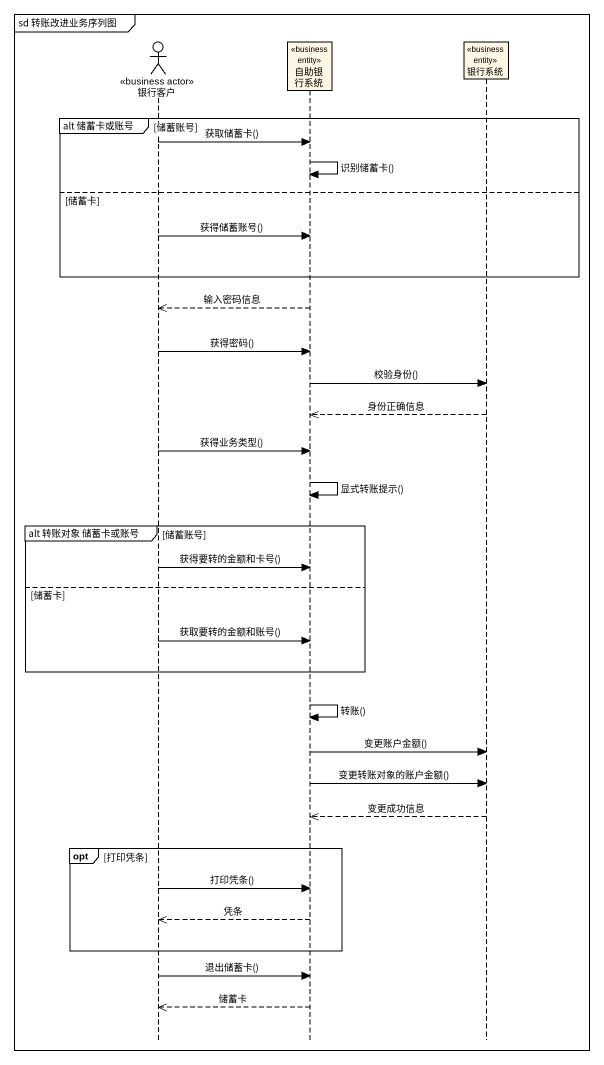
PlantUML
@startuml
mainframe sd 转账改进业务序列图
hide footbox
actor 银行客户 <<business actor>>
participant 自助银行系统 <<business entity>>
participant 银行系统 <<business entity>>

group alt 储蓄卡或账号 [储蓄账号]
  银行客户 -> 自助银行系统 : 获取储蓄卡()
  自助银行系统 -> 自助银行系统 : 识别储蓄卡()
else 储蓄卡
  银行客户 -> 自助银行系统 : 获得储蓄账号()
end
自助银行系统 -->> 银行客户 : 输入密码信息
银行客户 -> 自助银行系统 : 获得密码()
自助银行系统 -> 银行系统 : 校验身份()
银行系统 -->> 自助银行系统 : 身份正确信息
银行客户 -> 自助银行系统 : 获得业务类型()
自助银行系统 -> 自助银行系统 : 显式转账提示()
group alt 转账对象 储蓄卡或账号 [储蓄账号]
  银行客户 -> 自助银行系统 : 获得要转的金额和卡号()
else 储蓄卡
  银行客户 -> 自助银行系统 : 获取要转的金额和账号()
end
自助银行系统 -> 自助银行系统 : 转账()
自助银行系统 -> 银行系统 : 变更账户金额()
自助银行系统 -> 银行系统 : 变更转账对象的账户金额()
银行系统 -->> 自助银行系统 : 变更成功信息
opt 打印凭条
  银行客户 -> 自助银行系统 : 打印凭条()
  自助银行系统 -->> 银行客户 : 凭条
end
银行客户 -> 自助银行系统 : 退出储蓄卡()
自助银行系统 -->> 银行客户 : 储蓄卡
@enduml
